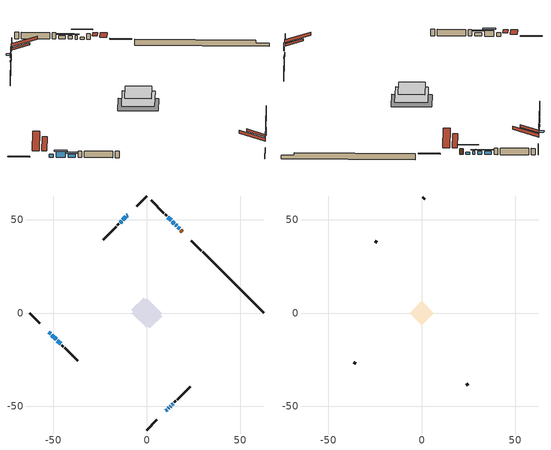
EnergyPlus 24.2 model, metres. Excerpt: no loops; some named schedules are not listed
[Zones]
conditioned space
 floor outside (Floor1 construction): -0.49,0 0,0.49 0.49,0 0,-0.49 z0.54
 floor adiabatic (AdiabaticFloorConstruction): -8.03,0 0,8.03 8.03,0 0,-8.03 z0.54
 floor foundation (Slab1 construction): -8.19,1.7 -1.7,8.19 8.19,-1.7 1.7,-8.19 z-1.76
 wall outside (RimJoist1 construction): 0,-62.69 5.41,-57.29 / -62.69,0 -57.29,-5.41 / 0,62.69 -5.41,57.29 / 29.27,33.42 23.87,38.82 z0.54:0.84
 wall outside (AdiabaticWallConstruction 1): 19.05,43.64 18.31,44.38 z0.54:2.57
 wall outside (AdiabaticWallConstruction): -10.23,52.47 -10.59,52.1 / -47.94,-14.75 -46.15,-16.54 z0.54:1.71; 17.66,45.03 16.61,46.08 z0.54:1.28; -52.46,-10.23 -51.52,-11.17 / 11.64,-51.05 11.8,-50.89 / 12.46,-50.23 12.81,-49.89 z0.54:1.76; 10.23,-52.47 10.98,-51.71 / -11.24,51.45 -12.75,49.94 z0.54:1.05; 15.96,46.73 15.43,47.26 z0.54:1.74; 14.78,47.91 13.72,48.97 / 13.06,49.63 11.37,51.32 z0.54:1.81; -13.41,49.28 -14.27,48.42 z0.54:1.61; 13.46,-49.23 14.15,-48.55 z0.54:1.46; -50.86,-11.83 -48.6,-14.09 z0.54:2.62
 wall outside (Wall1 construction): 14.8,-47.89 15.67,-47.02 / -45.49,-17.2 -44.62,-18.07 / -14.93,47.76 -15.8,46.89 / 10.72,51.97 9.85,52.85 z0.54:2.98
 wall outside (Wall2 construction): 16.33,-46.36 23.21,-39.48 / -43.96,-18.73 -37.09,-25.61 / -16.45,46.24 -23.33,39.36 / 9.19,53.5 2.31,60.38 z0.54:2.98
 wall foundation (FoundationWall1 construction): 29.93,32.76,-1.76 29.93,32.76,0.54 59.41,3.28,0.54 59.41,3.28,-0.46 62.69,0,-0.46 62.69,0,-1.76
 window (WindowConstruction 7): -10.23,52.46 -10.59,52.1 z0.54:1.71
 window (WindowConstruction 9): 17.66,45.03 16.61,46.08 z0.54:1.28
 window (WindowConstruction 10): -52.46,-10.23 -51.52,-11.17 z0.54:1.76
 window (WindowConstruction 11): 10.23,-52.46 10.98,-51.71 z0.54:1.05
 window (WindowConstruction 12): 11.64,-51.05 11.8,-50.89 z0.54:1.76
 window (WindowConstruction 13): -11.24,51.45 -12.75,49.94 z0.54:1.05
 window (WindowConstruction 8): 12.46,-50.23 12.8,-49.89 z0.54:1.76
 window (WindowConstruction): 15.96,46.73 15.44,47.26 z0.54:1.73
 window (WindowConstruction 1): 14.78,47.91 13.72,48.97 z0.54:1.81
 window (WindowConstruction 2): 13.06,49.63 11.37,51.32 z0.54:1.81
 window (WindowConstruction 3): -13.41,49.28 -14.27,48.42 z0.54:1.61
 window (WindowConstruction 4): 13.46,-49.23 14.14,-48.55 z0.54:1.45
 window (WindowConstruction 5): -50.86,-11.83 -48.6,-14.09 z0.54:2.62
 window (WindowConstruction 6): -47.94,-14.75 -46.15,-16.54 z0.54:1.71
 door (Door): 19.05,43.64 18.31,44.38 z0.54:2.57
 ceiling adiabatic (AdiabaticFloorConstruction): 0,-8.03 8.03,0 0,8.03 -8.03,0 z0.54
 roof outside (Roof2 construction): 9.57,-53.12,2.98 5.03,-48.58,5.12 3.83,-49.78,5.12 8.37,-54.32,2.98; -53.12,-9.57,2.98 -48.58,-5.03,5.12 -49.78,-3.83,5.12 -54.32,-8.37,2.98; -9.57,53.12,2.98 -5.03,48.58,5.12 -3.83,49.78,5.12 -8.37,54.32,2.98; 19.7,42.99,2.98 15.16,38.45,5.12 16.36,37.25,5.12 20.9,41.79,2.98
attic - vented
 floor to conditioned space (Floor2 construction Reversed): -6.45,0 0,6.45 6.45,0 0,-6.45 z2.98
 wall outside (Wall3 construction): 23.86,-38.83 24.86,-37.83 / -36.43,-26.26 -35.43,-27.26 / -23.99,38.7 -24.99,37.7 / 1.65,61.04 0.66,62.03 z0.54:2.98
 roof outside (Roof1 construction): 7.72,-54.97,2.98 1.44,-48.7,5.94 -0.22,-50.35,5.94 6.06,-56.63,2.98; -54.97,-7.72,2.98 -48.7,-1.44,5.94 -50.35,0.22,5.94 -56.63,-6.06,2.98; -7.72,54.97,2.98 -1.44,48.7,5.94 0.22,50.35,5.94 -6.06,56.63,2.98; 21.56,41.13,2.98 15.28,34.86,5.94 16.93,33.2,5.94 23.21,39.48,2.98
shading: -10.8,51.89 -10.02,52.68 -11.27,53.93 -12.05,53.14 z2.01; 14.5,48.19 19.77,42.92 19.9,43.05 14.63,48.32 z4.27; 12.71,-49.98 8.5,-54.19 8.69,-54.38 12.9,-50.18 z3.49; -14.87,47.83 -9.13,53.56 -9.26,53.69 -14.99,47.95 z4.04; 15,47.69 16.39,46.3 16.52,46.43 15.13,47.81 z2.34; 13.29,49.4 15.21,47.48 15.34,47.61 13.41,49.53 z2.42; 10.94,51.75 13.49,49.2 13.62,49.33 11.07,51.88 z2.42; -14.4,48.29 -13.28,49.41 -13.47,49.6 -14.59,48.49 z1.79; 14.27,-48.42 13.33,-49.36 13.53,-49.55 14.46,-48.61 z1.63; -48.17,-14.52 -51.29,-11.4 -51.75,-11.85 -48.62,-14.97 z3.23; -45.61,-17.08 -48.48,-14.21 -48.93,-14.66 -46.06,-17.53 z2.47
[Building]
Building 1: Terrain=Suburbs
[Site:Location]
Montreal Intl AP_QC: Latitude {deg}=45.47; Longitude {deg}=-73.74; Time Zone {hr}=-5; Elevation {m}=36; Keep Site Location Information=Yes
[Site:GroundTemperature:Shallow]
2.07863, -0.316383, -0.508184, 0.628371, 5.19101, 9.73239, 13.6695, 16.1636, 16.3755, 14.347, 10.5102, 6.10817
[Site:WaterMainsTemperature]
Calculation Method=Schedule; Temperature Schedule=mains temperature schedule
[Material] Roughness=Rough; Thermal Absorptance=0.9
Name | Thickness {m} | Conductivity {W/m-K} | Density {kg/m3} | Specific Heat {J/kg-K} | Solar Absorptance | Visible Absorptance
asphalt or fiberglass shingles | 0.00635 | 0.162714 | 1121.4 | 1465.45 | 0.4 | 0.4
ceiling loosefill ins | 0.169333 | 0.0480833 | 16.02 | 1046.75 | 0.7 | 0.7
ceiling stud and cavity | 0.1397 | 0.547142 | 65.682 | 1177.47 | 0.7 | 0.7
concrete 4.0 in. | 0.1016 | 1.803125 | 2242.8 | 837.4 | 0.7 | 0.7
concrete 8.0 in. | 0.2032 | 1.803125 | 2242.8 | 837.4 | 0.7 | 0.7
door material | 0.04445 | 0.053851 | 512.64 | 1214.23 | 0.7 | 0.7
exterior vertical ins | 0.0371966 | 0.029427 | 32.04 | 1214.23 | 0.7 | 0.7
floor covering | 0.0127 | 0.0433444 | 54.468 | 1339.84 | 0.6 | 0.6
floor rigid ins; roof rigid ins | 0.051816 | 0.029427 | 32.04 | 1214.23 | 0.7 | 0.7
floor rigid ins 1; wall rigid ins | 0.512978 | 0.029427 | 32.04 | 1214.23 | 0.7 | 0.7
floor stud and cavity | 0.1397 | 0.600147 | 92.3553 | 1139.71 | 0.7 | 0.7
floor stud and cavity 1 | 0.1397 | 1.75129 | 37.0049 | 1207.88 | 0.7 | 0.7
furniture material conditioned space 1 | 0.1524 | 0.115458 | 640.8 | 1214.23 | 0.6 | 0.6
gypsum board | 0.0127 | 0.160291 | 801 | 837.4 | 0.6 | 0.6
gypsum board 1 | 0.0127 | 0.160291 | 801 | 837.4 | 0.7 | 0.7
osb sheathing 0.5 in. | 0.0127 | 0.115458 | 512.64 | 1214.23 | 0.7 | 0.7
osb sheathing 0.75 in. | 0.01905 | 0.115458 | 512.64 | 1214.23 | 0.7 | 0.7
osb sheathing 2.0 in. | 0.0508 | 0.115458 | 512.64 | 1214.23 | 0.7 | 0.7
rim joist stud and cavity | 0.0508 | 0.0381321 | 125.044 | 1163.47 | 0.6 | 0.6
roof stud and cavity | 0.2032 | 0.124115 | 78.34581 | 1123.46 | 0.7 | 0.7
wall stud and cavity | 0.1397 | 0.125536 | 139.0536 | 1170.24 | 0.7 | 0.7
wall stud and cavity 1 | 0.1397 | 0.0814562 | 139.0536 | 1170.24 | 0.7 | 0.7
wall stud and cavity 2 | 0.0889 | 6.1454 | 50.32683 | 1063.81 | 0.6 | 0.6
wall stud and cavity 3 | 0.0889 | 0.380278 | 52.3479 | 1209.89 | 0.7 | 0.7
wall stud and cavity 4 | 0.0889 | 0.391764 | 83.0341 | 1211.67 | 0.7 | 0.7
wood siding | 0.0254 | 0.102417 | 544.68 | 1172.36 | 0.4 | 0.4
wood siding 1 | 0.00254 | 0.102417 | 544.68 | 1172.36 | 0.4 | 0.4
wood siding 2; wood siding 3; wood siding 4 | 0.0254 | 0.102417 | 544.68 | 1172.36 | 0.7 | 0.7
[WindowMaterial:SimpleGlazingSystem]
Name | U-Factor {W/m2-K} | Solar Heat Gain Coefficient
WindowMaterial | 2.969594 | 0.55
WindowMaterial 1 | 2.96448 | 0.59
WindowMaterial 10 | 5.39353 | 0.61
WindowMaterial 11 | 3.01842 | 0.55
WindowMaterial 2 | 2.9077 | 0.64
WindowMaterial 3 | 2.94291 | 0.59
WindowMaterial 4 | 2.963916 | 0.56
WindowMaterial 5 | 2.86682 | 0.71
WindowMaterial 6 | 2.91111 | 0.64
WindowMaterial 7 | 2.98833 | 0.6
WindowMaterial 8 | 5.4259 | 0.61
WindowMaterial 9 | 2.3064 | 0.33
[Construction]
AdiabaticFloorConstruction: floor stud and cavity 1, floor rigid ins 1, osb sheathing 0.75 in., floor covering
AdiabaticWallConstruction: wood siding 3, wall rigid ins, wall stud and cavity 3, gypsum board
AdiabaticWallConstruction 1: wood siding 4, wall rigid ins, wall stud and cavity 3, gypsum board
Door: door material
Floor1 construction: floor stud and cavity, floor rigid ins, osb sheathing 0.75 in., floor covering
Floor2 construction Reversed: gypsum board, ceiling stud and cavity, ceiling loosefill ins
FoundationWall1 construction: concrete 8.0 in., gypsum board 1
furniture construction conditioned space 1: furniture material conditioned space 1
PartitionWallConstruction: gypsum board, wall stud and cavity 4, gypsum board
RimJoist1 construction: wood siding 2, osb sheathing 2.0 in., rim joist stud and cavity
Roof1 construction: asphalt or fiberglass shingles
Roof2 construction: asphalt or fiberglass shingles, roof rigid ins, osb sheathing 0.75 in., roof stud and cavity, gypsum board
Slab1 construction: concrete 4.0 in.
Wall1 construction: wood siding, osb sheathing 0.5 in., wall stud and cavity, gypsum board
Wall2 construction: wood siding, osb sheathing 0.5 in., wall stud and cavity 1, gypsum board
Wall3 construction: wood siding 1, wall stud and cavity 2
WindowConstruction: WindowMaterial
WindowConstruction 1: WindowMaterial 1
WindowConstruction 10: WindowMaterial 9
WindowConstruction 11; WindowConstruction 13: WindowMaterial 10
WindowConstruction 12: WindowMaterial 11
WindowConstruction 2: WindowMaterial 2
WindowConstruction 3: WindowMaterial 3
WindowConstruction 4: WindowMaterial 4
WindowConstruction 5: WindowMaterial 5
WindowConstruction 6: WindowMaterial 6
WindowConstruction 7; WindowConstruction 8: WindowMaterial 7
WindowConstruction 9: WindowMaterial 8
[Zone] Multiplier=1; Part of Total Floor Area=Yes
Name | Volume {m3}
attic - vented | 39.9111
conditioned space | 624.4
[Space]
Name | Zone | Volume {m3}
attic - vented 1 | attic - vented | 39.9111
conditioned space 1 | conditioned space | 624.4
[ZoneInfiltration:EffectiveLeakageArea]
infil attic - vented 1: Zone or Space=attic - vented 1; Schedule=Always On Discrete; Effective Air Leakage Area {cm2}=3323.2; Stack Coefficient=0.000375346; Wind Coefficient=1.30899e-05
[ZoneMixing]
whole house fan mix: Zone or Space=attic - vented; Schedule=Always On Continuous; Design Flow Rate Calculation Method=Flow/Zone; Design Flow Rate {m3/s}=0; Source Zone or Space=conditioned space
[SurfaceProperty:ExposedFoundationPerimeter]
Slab1: Exposed Perimeter Calculation Method=TotalExposedPerimeter; Total Exposed Perimeter {m}=46.331
[InternalMass] Zone or ZoneList=conditioned space; Space or SpaceList=conditioned space 1
Name | Construction | Surface Area {m2}
furniture mass conditioned space 1 | furniture construction conditioned space 1 | 103.112
partition wall mass | PartitionWallConstruction | 257.78
[Lights]
interior lighting: Zone or ZoneList or Space or SpaceList=conditioned space 1; Schedule=interior lighting schedule; Design Level Calculation Method=LightingLevel; Lighting Level {W}=343.2; Return Air Fraction=0; Fraction Radiant=0.6; Fraction Visible=0.2; Fraction Replaceable=1
[People]
occupants: Zone or ZoneList or Space or SpaceList=conditioned space 1; Number of People Schedule=occupants schedule; Number of People Calculation Method=People; Number of People=3; Fraction Radiant=0.314171; Sensible Heat Fraction=0.56303; Activity Level Schedule=occupants activity schedule; Carbon Dioxide Generation Rate {m3/s-W}=0; Enable ASHRAE 55 Comfort Warnings=No; Mean Radiant Temperature Calculation Type=EnclosureAveraged
[ElectricEquipment] Zone or ZoneList or Space or SpaceList=conditioned space 1; Design Level Calculation Method=EquipmentLevel
Name | Schedule | Design Level {W} | Fraction Latent | Fraction Radiant | Fraction Lost
clothes dryer | clothes dryer schedule | 140.772 | 0.015 | 0.081 | 0.85
clothes washer | clothes washer schedule | 32.1985 | 0.03 | 0.162 | 0.7
cooking range | cooking range schedule | 215.147 | 0.08 | 0.432 | 0.2
dishwasher | dishwasher schedule | 66.8632 | 0.3 | 0.18 | 0.4
fridge | fridge schedule | 72.9452 | 0 | 0.6 | 0
mech vent house fan | mech vent house fan schedule | 0 | 0 | 0 | 1
mech vent house fan cfis | mech vent house fan cfis schedule | 0 | 0 | 0 | 0
mech vent range fan 0 | mech vent range fan 0 schedule | 57 | 0 | 0 | 1
misc plug loads | misc plug loads schedule | 494.7 | 0.045 | 0.513 | 0.1
whole house fan | Always On Discrete | 0 | 0 | 0 | 1
[OtherEquipment] Zone or ZoneList or Space or SpaceList=conditioned space 1; Design Level Calculation Method=EquipmentLevel
Name | Fuel Type | Schedule | Design Level {W} | Fraction Latent | Fraction Radiant | Fraction Lost
clothes dryer 1 | Electricity | clothes dryer schedule | 0 | 0.015 | 0.081 | 0.85
cooking range 1 | Electricity | cooking range schedule | 0 | 0.08 | 0.432 | 0.2
general water use latent | None | general water use schedule | 62.594 | 1 | 0 | 0
general water use sensible | None | general water use schedule | -61.6891 | 0 | 0.6 | 0
mech vent house fan latent load | None | Always On Discrete | 0 | 1 | 0 | 0
mech vent house fan sensible load | None | Always On Discrete | 0 | 0 | 0 | 0
water heater energy adjustment1 | Electricity | Always On Discrete | 0.01 | 0 | 0 | 1
[ZoneInfiltration:DesignFlowRate] Zone or ZoneList or Space or SpaceList=conditioned space 1; Schedule=Always On Discrete; Design Flow Rate Calculation Method=Flow/Zone; Design Flow Rate {m3/s}=0
infil flow; natural vent flow; whole house fan flow
[Foundation:Kiva]
Foundation Kiva 1: Initial Indoor Air Temperature {C}=18; Wall Height Above Grade {m}=0.539984; Wall Depth Below Slab {m}=0.2032; Custom Block Material Name 1=exterior vertical ins; Custom Block Depth 1 {m}=2.29999; Custom Block X Position 1 {m}=0.2159; Custom Block Z Position 1 {m}=0
[Foundation:Kiva:Settings]
Soil Conductivity {W/m-K}=0.849921; Soil Density {kg/m3}=1842.3; Soil Specific Heat {J/kg-K}=418.7; Ground Solar Absorptivity=0.9; Ground Thermal Absorptivity=0.9; Ground Surface Roughness {m}=0.03; Far-Field Width {m}=40; Deep-Ground Boundary Condition=ZeroFlux; Deep-Ground Depth {m}=40; Minimum Cell Dimension {m}=0.2; Maximum Cell Growth Coefficient=3; Simulation Timestep=Timestep
[Exterior:Lights]
exterior lighting: Schedule=exterior lighting schedule; Design Level {W}=75.6
[Schedule:Constant]
Name | Hourly Value
Always On Continuous; mech vent house fan schedule; mech vent house fan cfis schedule; Always On Discrete | 1
occupants activity schedule | 117.228
fridge schedule | 0
[Schedule:Week:Daily]
interior lighting schedule Week Rule - Jan1-Jan27: interior lighting schedule day, interior lighting schedule day, interior lighting schedule day, interior lighting schedule day, interior lighting schedule day, interior lighting schedule day, interior lighting schedule day, interior lighting schedule default day, interior lighting schedule default day, interior lighting schedule default day, interior lighting schedule default day, interior lighting schedule default day
interior lighting schedule Week Rule - Jan28-Feb3: interior lighting schedule day, interior lighting schedule day, interior lighting schedule day, interior lighting schedule day, interior lighting schedule day 1, interior lighting schedule day 1, interior lighting schedule day 1, interior lighting schedule default day, interior lighting schedule default day, interior lighting schedule default day, interior lighting schedule default day, interior lighting schedule default day
interior lighting schedule Week Rule - Feb4-Feb24: interior lighting schedule day 1, interior lighting schedule day 1, interior lighting schedule day 1, interior lighting schedule day 1, interior lighting schedule day 1, interior lighting schedule day 1, interior lighting schedule day 1, interior lighting schedule default day, interior lighting schedule default day, interior lighting schedule default day, interior lighting schedule default day, interior lighting schedule default day
interior lighting schedule Week Rule - Feb25-Mar3: interior lighting schedule day 1, interior lighting schedule day 1, interior lighting schedule day 1, interior lighting schedule day 1, interior lighting schedule day 2, interior lighting schedule day 2, interior lighting schedule day 2, interior lighting schedule default day, interior lighting schedule default day, interior lighting schedule default day, interior lighting schedule default day, interior lighting schedule default day
interior lighting schedule Week Rule - Mar4-Mar31: interior lighting schedule day 2, interior lighting schedule day 2, interior lighting schedule day 2, interior lighting schedule day 2, interior lighting schedule day 2, interior lighting schedule day 2, interior lighting schedule day 2, interior lighting schedule default day, interior lighting schedule default day, interior lighting schedule default day, interior lighting schedule default day, interior lighting schedule default day
interior lighting schedule Week Rule - Apr1-Apr28: interior lighting schedule day 3, interior lighting schedule day 3, interior lighting schedule day 3, interior lighting schedule day 3, interior lighting schedule day 3, interior lighting schedule day 3, interior lighting schedule day 3, interior lighting schedule default day, interior lighting schedule default day, interior lighting schedule default day, interior lighting schedule default day, interior lighting schedule default day
interior lighting schedule Week Rule - Apr29-May5: interior lighting schedule day 3, interior lighting schedule day 3, interior lighting schedule day 4, interior lighting schedule day 4, interior lighting schedule day 4, interior lighting schedule day 4, interior lighting schedule day 4, interior lighting schedule default day, interior lighting schedule default day, interior lighting schedule default day, interior lighting schedule default day, interior lighting schedule default day
interior lighting schedule Week Rule - May6-May26: interior lighting schedule day 4, interior lighting schedule day 4, interior lighting schedule day 4, interior lighting schedule day 4, interior lighting schedule day 4, interior lighting schedule day 4, interior lighting schedule day 4, interior lighting schedule default day, interior lighting schedule default day, interior lighting schedule default day, interior lighting schedule default day, interior lighting schedule default day
interior lighting schedule Week Rule - May27-Jun2: interior lighting schedule day 4, interior lighting schedule day 4, interior lighting schedule day 4, interior lighting schedule day 4, interior lighting schedule day 4, interior lighting schedule day 5, interior lighting schedule day 5, interior lighting schedule default day, interior lighting schedule default day, interior lighting schedule default day, interior lighting schedule default day, interior lighting schedule default day
interior lighting schedule Week Rule - Jun3-Jun30: interior lighting schedule day 5, interior lighting schedule day 5, interior lighting schedule day 5, interior lighting schedule day 5, interior lighting schedule day 5, interior lighting schedule day 5, interior lighting schedule day 5, interior lighting schedule default day, interior lighting schedule default day, interior lighting schedule default day, interior lighting schedule default day, interior lighting schedule default day
interior lighting schedule Week Rule - Jul1-Jul28: interior lighting schedule day 6, interior lighting schedule day 6, interior lighting schedule day 6, interior lighting schedule day 6, interior lighting schedule day 6, interior lighting schedule day 6, interior lighting schedule day 6, interior lighting schedule default day, interior lighting schedule default day, interior lighting schedule default day, interior lighting schedule default day, interior lighting schedule default day
interior lighting schedule Week Rule - Jul29-Aug4: interior lighting schedule day 6, interior lighting schedule day 6, interior lighting schedule day 6, interior lighting schedule day 7, interior lighting schedule day 7, interior lighting schedule day 7, interior lighting schedule day 7, interior lighting schedule default day, interior lighting schedule default day, interior lighting schedule default day, interior lighting schedule default day, interior lighting schedule default day
interior lighting schedule Week Rule - Aug5-Aug25: interior lighting schedule day 7, interior lighting schedule day 7, interior lighting schedule day 7, interior lighting schedule day 7, interior lighting schedule day 7, interior lighting schedule day 7, interior lighting schedule day 7, interior lighting schedule default day, interior lighting schedule default day, interior lighting schedule default day, interior lighting schedule default day, interior lighting schedule default day
interior lighting schedule Week Rule - Aug26-Sep1: interior lighting schedule day 7, interior lighting schedule day 7, interior lighting schedule day 7, interior lighting schedule day 7, interior lighting schedule day 7, interior lighting schedule day 7, interior lighting schedule day 8, interior lighting schedule default day, interior lighting schedule default day, interior lighting schedule default day, interior lighting schedule default day, interior lighting schedule default day
interior lighting schedule Week Rule - Sep2-Sep29: interior lighting schedule day 8, interior lighting schedule day 8, interior lighting schedule day 8, interior lighting schedule day 8, interior lighting schedule day 8, interior lighting schedule day 8, interior lighting schedule day 8, interior lighting schedule default day, interior lighting schedule default day, interior lighting schedule default day, interior lighting schedule default day, interior lighting schedule default day
interior lighting schedule Week Rule - Sep30-Oct6: interior lighting schedule day 8, interior lighting schedule day 9, interior lighting schedule day 9, interior lighting schedule day 9, interior lighting schedule day 9, interior lighting schedule day 9, interior lighting schedule day 9, interior lighting schedule default day, interior lighting schedule default day, interior lighting schedule default day, interior lighting schedule default day, interior lighting schedule default day
interior lighting schedule Week Rule - Oct7-Oct27: interior lighting schedule day 9, interior lighting schedule day 9, interior lighting schedule day 9, interior lighting schedule day 9, interior lighting schedule day 9, interior lighting schedule day 9, interior lighting schedule day 9, interior lighting schedule default day, interior lighting schedule default day, interior lighting schedule default day, interior lighting schedule default day, interior lighting schedule default day
interior lighting schedule Week Rule - Oct28-Nov3: interior lighting schedule day 9, interior lighting schedule day 9, interior lighting schedule day 9, interior lighting schedule day 9, interior lighting schedule day 10, interior lighting schedule day 10, interior lighting schedule day 10, interior lighting schedule default day, interior lighting schedule default day, interior lighting schedule default day, interior lighting schedule default day, interior lighting schedule default day
interior lighting schedule Week Rule - Nov4-Nov24: interior lighting schedule day 10, interior lighting schedule day 10, interior lighting schedule day 10, interior lighting schedule day 10, interior lighting schedule day 10, interior lighting schedule day 10, interior lighting schedule day 10, interior lighting schedule default day, interior lighting schedule default day, interior lighting schedule default day, interior lighting schedule default day, interior lighting schedule default day
interior lighting schedule Week Rule - Nov25-Dec1: interior lighting schedule day 10, interior lighting schedule day 10, interior lighting schedule day 10, interior lighting schedule day 10, interior lighting schedule day 10, interior lighting schedule day 10, interior lighting schedule day 11, interior lighting schedule default day, interior lighting schedule default day, interior lighting schedule default day, interior lighting schedule default day, interior lighting schedule default day
interior lighting schedule Week Rule - Dec2-Dec31: interior lighting schedule day 11, interior lighting schedule day 11, interior lighting schedule day 11, interior lighting schedule day 11, interior lighting schedule day 11, interior lighting schedule day 11, interior lighting schedule day 11, interior lighting schedule default day, interior lighting schedule default day, interior lighting schedule default day, interior lighting schedule default day, interior lighting schedule default day
occupants schedule Week Rule - Jan1-Dec31: occupants schedule day, occupants schedule day, occupants schedule day, occupants schedule day, occupants schedule day, occupants schedule day, occupants schedule day, occupants schedule default day, occupants schedule default day, occupants schedule default day, occupants schedule default day, occupants schedule default day
clothes dryer schedule Week Rule - Jan1-Dec31: clothes dryer schedule day, clothes dryer schedule day, clothes dryer schedule day, clothes dryer schedule day, clothes dryer schedule day, clothes dryer schedule day, clothes dryer schedule day, clothes dryer schedule default day, clothes dryer schedule default day, clothes dryer schedule default day, clothes dryer schedule default day, clothes dryer schedule default day
clothes washer schedule Week Rule - Jan1-Dec31: clothes washer schedule day, clothes washer schedule day, clothes washer schedule day, clothes washer schedule day, clothes washer schedule day, clothes washer schedule day, clothes washer schedule day, clothes washer schedule default day, clothes washer schedule default day, clothes washer schedule default day, clothes washer schedule default day, clothes washer schedule default day
cooking range schedule Week Rule - Jan1-Dec31: cooking range schedule day, cooking range schedule day, cooking range schedule day, cooking range schedule day, cooking range schedule day, cooking range schedule day, cooking range schedule day, cooking range schedule default day, cooking range schedule default day, cooking range schedule default day, cooking range schedule default day, cooking range schedule default day
dishwasher schedule Week Rule - Jan1-Dec31: dishwasher schedule day, dishwasher schedule day, dishwasher schedule day, dishwasher schedule day, dishwasher schedule day, dishwasher schedule day, dishwasher schedule day, dishwasher schedule default day, dishwasher schedule default day, dishwasher schedule default day, dishwasher schedule default day, dishwasher schedule default day
mech vent range fan 0 schedule Week Rule - Jan1-Dec31: mech vent range fan 0 schedule day, mech vent range fan 0 schedule day, mech vent range fan 0 schedule day, mech vent range fan 0 schedule day, mech vent range fan 0 schedule day, mech vent range fan 0 schedule day, mech vent range fan 0 schedule day, mech vent range fan 0 schedule default day, mech vent range fan 0 schedule default day, mech vent range fan 0 schedule default day, mech vent range fan 0 schedule default day, mech vent range fan 0 schedule default day
misc plug loads schedule Week Rule - Jan1-Dec31: misc plug loads schedule day, misc plug loads schedule day, misc plug loads schedule day, misc plug loads schedule day, misc plug loads schedule day, misc plug loads schedule day, misc plug loads schedule day, misc plug loads schedule default day, misc plug loads schedule default day, misc plug loads schedule default day, misc plug loads schedule default day, misc plug loads schedule default day
general water use schedule Week Rule - Jan1-Dec31: general water use schedule day, general water use schedule day, general water use schedule day, general water use schedule day, general water use schedule day, general water use schedule day, general water use schedule day, general water use schedule default day, general water use schedule default day, general water use schedule default day, general water use schedule default day, general water use schedule default day
exterior lighting schedule Week Rule - Jan1-Jan27: exterior lighting schedule day, exterior lighting schedule day, exterior lighting schedule day, exterior lighting schedule day, exterior lighting schedule day, exterior lighting schedule day, exterior lighting schedule day, exterior lighting schedule default day, exterior lighting schedule default day, exterior lighting schedule default day, exterior lighting schedule default day, exterior lighting schedule default day
exterior lighting schedule Week Rule - Jan28-Feb3: exterior lighting schedule day, exterior lighting schedule day, exterior lighting schedule day, exterior lighting schedule day, exterior lighting schedule day 1, exterior lighting schedule day 1, exterior lighting schedule day 1, exterior lighting schedule default day, exterior lighting schedule default day, exterior lighting schedule default day, exterior lighting schedule default day, exterior lighting schedule default day
exterior lighting schedule Week Rule - Feb4-Feb24: exterior lighting schedule day 1, exterior lighting schedule day 1, exterior lighting schedule day 1, exterior lighting schedule day 1, exterior lighting schedule day 1, exterior lighting schedule day 1, exterior lighting schedule day 1, exterior lighting schedule default day, exterior lighting schedule default day, exterior lighting schedule default day, exterior lighting schedule default day, exterior lighting schedule default day
exterior lighting schedule Week Rule - Feb25-Mar3: exterior lighting schedule day 1, exterior lighting schedule day 1, exterior lighting schedule day 1, exterior lighting schedule day 1, exterior lighting schedule day 2, exterior lighting schedule day 2, exterior lighting schedule day 2, exterior lighting schedule default day, exterior lighting schedule default day, exterior lighting schedule default day, exterior lighting schedule default day, exterior lighting schedule default day
exterior lighting schedule Week Rule - Mar4-Mar31: exterior lighting schedule day 2, exterior lighting schedule day 2, exterior lighting schedule day 2, exterior lighting schedule day 2, exterior lighting schedule day 2, exterior lighting schedule day 2, exterior lighting schedule day 2, exterior lighting schedule default day, exterior lighting schedule default day, exterior lighting schedule default day, exterior lighting schedule default day, exterior lighting schedule default day
exterior lighting schedule Week Rule - Apr1-Apr28: exterior lighting schedule day 3, exterior lighting schedule day 3, exterior lighting schedule day 3, exterior lighting schedule day 3, exterior lighting schedule day 3, exterior lighting schedule day 3, exterior lighting schedule day 3, exterior lighting schedule default day, exterior lighting schedule default day, exterior lighting schedule default day, exterior lighting schedule default day, exterior lighting schedule default day
exterior lighting schedule Week Rule - Apr29-May5: exterior lighting schedule day 3, exterior lighting schedule day 3, exterior lighting schedule day 4, exterior lighting schedule day 4, exterior lighting schedule day 4, exterior lighting schedule day 4, exterior lighting schedule day 4, exterior lighting schedule default day, exterior lighting schedule default day, exterior lighting schedule default day, exterior lighting schedule default day, exterior lighting schedule default day
exterior lighting schedule Week Rule - May6-May26: exterior lighting schedule day 4, exterior lighting schedule day 4, exterior lighting schedule day 4, exterior lighting schedule day 4, exterior lighting schedule day 4, exterior lighting schedule day 4, exterior lighting schedule day 4, exterior lighting schedule default day, exterior lighting schedule default day, exterior lighting schedule default day, exterior lighting schedule default day, exterior lighting schedule default day
exterior lighting schedule Week Rule - May27-Jun2: exterior lighting schedule day 4, exterior lighting schedule day 4, exterior lighting schedule day 4, exterior lighting schedule day 4, exterior lighting schedule day 4, exterior lighting schedule day 5, exterior lighting schedule day 5, exterior lighting schedule default day, exterior lighting schedule default day, exterior lighting schedule default day, exterior lighting schedule default day, exterior lighting schedule default day
exterior lighting schedule Week Rule - Jun3-Jun30: exterior lighting schedule day 5, exterior lighting schedule day 5, exterior lighting schedule day 5, exterior lighting schedule day 5, exterior lighting schedule day 5, exterior lighting schedule day 5, exterior lighting schedule day 5, exterior lighting schedule default day, exterior lighting schedule default day, exterior lighting schedule default day, exterior lighting schedule default day, exterior lighting schedule default day
exterior lighting schedule Week Rule - Jul1-Jul28: exterior lighting schedule day 6, exterior lighting schedule day 6, exterior lighting schedule day 6, exterior lighting schedule day 6, exterior lighting schedule day 6, exterior lighting schedule day 6, exterior lighting schedule day 6, exterior lighting schedule default day, exterior lighting schedule default day, exterior lighting schedule default day, exterior lighting schedule default day, exterior lighting schedule default day
exterior lighting schedule Week Rule - Jul29-Aug4: exterior lighting schedule day 6, exterior lighting schedule day 6, exterior lighting schedule day 6, exterior lighting schedule day 7, exterior lighting schedule day 7, exterior lighting schedule day 7, exterior lighting schedule day 7, exterior lighting schedule default day, exterior lighting schedule default day, exterior lighting schedule default day, exterior lighting schedule default day, exterior lighting schedule default day
exterior lighting schedule Week Rule - Aug5-Aug25: exterior lighting schedule day 7, exterior lighting schedule day 7, exterior lighting schedule day 7, exterior lighting schedule day 7, exterior lighting schedule day 7, exterior lighting schedule day 7, exterior lighting schedule day 7, exterior lighting schedule default day, exterior lighting schedule default day, exterior lighting schedule default day, exterior lighting schedule default day, exterior lighting schedule default day
exterior lighting schedule Week Rule - Aug26-Sep1: exterior lighting schedule day 7, exterior lighting schedule day 7, exterior lighting schedule day 7, exterior lighting schedule day 7, exterior lighting schedule day 7, exterior lighting schedule day 7, exterior lighting schedule day 8, exterior lighting schedule default day, exterior lighting schedule default day, exterior lighting schedule default day, exterior lighting schedule default day, exterior lighting schedule default day
exterior lighting schedule Week Rule - Sep2-Sep29: exterior lighting schedule day 8, exterior lighting schedule day 8, exterior lighting schedule day 8, exterior lighting schedule day 8, exterior lighting schedule day 8, exterior lighting schedule day 8, exterior lighting schedule day 8, exterior lighting schedule default day, exterior lighting schedule default day, exterior lighting schedule default day, exterior lighting schedule default day, exterior lighting schedule default day
exterior lighting schedule Week Rule - Sep30-Oct6: exterior lighting schedule day 8, exterior lighting schedule day 9, exterior lighting schedule day 9, exterior lighting schedule day 9, exterior lighting schedule day 9, exterior lighting schedule day 9, exterior lighting schedule day 9, exterior lighting schedule default day, exterior lighting schedule default day, exterior lighting schedule default day, exterior lighting schedule default day, exterior lighting schedule default day
exterior lighting schedule Week Rule - Oct7-Oct27: exterior lighting schedule day 9, exterior lighting schedule day 9, exterior lighting schedule day 9, exterior lighting schedule day 9, exterior lighting schedule day 9, exterior lighting schedule day 9, exterior lighting schedule day 9, exterior lighting schedule default day, exterior lighting schedule default day, exterior lighting schedule default day, exterior lighting schedule default day, exterior lighting schedule default day
exterior lighting schedule Week Rule - Oct28-Nov3: exterior lighting schedule day 9, exterior lighting schedule day 9, exterior lighting schedule day 9, exterior lighting schedule day 9, exterior lighting schedule day 10, exterior lighting schedule day 10, exterior lighting schedule day 10, exterior lighting schedule default day, exterior lighting schedule default day, exterior lighting schedule default day, exterior lighting schedule default day, exterior lighting schedule default day
[Schedule:Year]
interior lighting schedule: interior lighting schedule Week Rule - Jan1-Jan27, 1, 1, 1, 27, interior lighting schedule Week Rule - Jan28-Feb3, 1, 28, 2, 3, interior lighting schedule Week Rule - Feb4-Feb24, 2, 4, 2, 24, interior lighting schedule Week Rule - Feb25-Mar3, 2, 25, 3, 3, interior lighting schedule Week Rule - Mar4-Mar31, 3, 4, 3, 31, interior lighting schedule Week Rule - Apr1-Apr28, 4, 1, 4, 28, interior lighting schedule Week Rule - Apr29-May5, 4, 29, 5, 5, interior lighting schedule Week Rule - May6-May26, 5, 6, 5, 26, interior lighting schedule Week Rule - May27-Jun2, 5, 27, 6, 2, interior lighting schedule Week Rule - Jun3-Jun30, 6, 3, 6, 30, interior lighting schedule Week Rule - Jul1-Jul28, 7, 1, 7, 28, interior lighting schedule Week Rule - Jul29-Aug4, 7, 29, 8, 4, interior lighting schedule Week Rule - Aug5-Aug25, 8, 5, 8, 25, interior lighting schedule Week Rule - Aug26-Sep1, 8, 26, 9, 1, interior lighting schedule Week Rule - Sep2-Sep29, 9, 2, 9, 29, interior lighting schedule Week Rule - Sep30-Oct6, 9, 30, 10, 6, interior lighting schedule Week Rule - Oct7-Oct27, 10, 7, 10, 27, interior lighting schedule Week Rule - Oct28-Nov3, 10, 28, 11, 3, interior lighting schedule Week Rule - Nov4-Nov24, 11, 4, 11, 24, interior lighting schedule Week Rule - Nov25-Dec1, 11, 25, 12, 1, interior lighting schedule Week Rule - Dec2-Dec31, 12, 2, 12, 31
occupants schedule: occupants schedule Week Rule - Jan1-Dec31, 1, 1, 12, 31
clothes dryer schedule: clothes dryer schedule Week Rule - Jan1-Dec31, 1, 1, 12, 31
clothes washer schedule: clothes washer schedule Week Rule - Jan1-Dec31, 1, 1, 12, 31
cooking range schedule: cooking range schedule Week Rule - Jan1-Dec31, 1, 1, 12, 31
dishwasher schedule: dishwasher schedule Week Rule - Jan1-Dec31, 1, 1, 12, 31
mech vent range fan 0 schedule: mech vent range fan 0 schedule Week Rule - Jan1-Dec31, 1, 1, 12, 31
misc plug loads schedule: misc plug loads schedule Week Rule - Jan1-Dec31, 1, 1, 12, 31
general water use schedule: general water use schedule Week Rule - Jan1-Dec31, 1, 1, 12, 31
exterior lighting schedule: exterior lighting schedule Week Rule - Jan1-Jan27, 1, 1, 1, 27, exterior lighting schedule Week Rule - Jan28-Feb3, 1, 28, 2, 3, exterior lighting schedule Week Rule - Feb4-Feb24, 2, 4, 2, 24, exterior lighting schedule Week Rule - Feb25-Mar3, 2, 25, 3, 3, exterior lighting schedule Week Rule - Mar4-Mar31, 3, 4, 3, 31, exterior lighting schedule Week Rule - Apr1-Apr28, 4, 1, 4, 28, exterior lighting schedule Week Rule - Apr29-May5, 4, 29, 5, 5, exterior lighting schedule Week Rule - May6-May26, 5, 6, 5, 26, exterior lighting schedule Week Rule - May27-Jun2, 5, 27, 6, 2, exterior lighting schedule Week Rule - Jun3-Jun30, 6, 3, 6, 30, exterior lighting schedule Week Rule - Jul1-Jul28, 7, 1, 7, 28, exterior lighting schedule Week Rule - Jul29-Aug4, 7, 29, 8, 4, exterior lighting schedule Week Rule - Aug5-Aug25, 8, 5, 8, 25, exterior lighting schedule Week Rule - Aug26-Sep1, 8, 26, 9, 1, exterior lighting schedule Week Rule - Sep2-Sep29, 9, 2, 9, 29, exterior lighting schedule Week Rule - Sep30-Oct6, 9, 30, 10, 6, exterior lighting schedule Week Rule - Oct7-Oct27, 10, 7, 10, 27, exterior lighting schedule Week Rule - Oct28-Nov3, 10, 28, 11, 3, exterior lighting schedule Week Rule - Nov4-Nov24, 11, 4, 11, 24, exterior lighting schedule Week Rule - Nov25-Dec1, 11, 25, 12, 1, exterior lighting schedule Week Rule - Dec2-Dec31, 12, 2, 12, 31
[Schedule:Compact]
mains temperature schedule: Through: 01/01, For: AllDays, Until: 24:00, 6.56833, Through: 01/02, For: AllDays, Until: 24:00, 6.48722, Through: 01/03, For: AllDays, Until: 24:00, 6.40722, Through: 01/04, For: AllDays, Until: 24:00, 6.32889, Through: 01/05, For: AllDays, Until: 24:00, 6.25167, Through: 01/06, For: AllDays, Until: 24:00, 6.17611, Through: 01/07, For: AllDays, Until: 24:00, 6.10222, Through: 01/08, For: AllDays, Until: 24:00, 6.02944, Through: 01/09, For: AllDays, Until: 24:00, 5.95833, Through: 01/10, For: AllDays, Until: 24:00, 5.88889, Through: 01/11, For: AllDays, Until: 24:00, 5.82056, Through: 01/12, For: AllDays, Until: 24:00, 5.75444, Through: 01/13, For: AllDays, Until: 24:00, 5.68944, Through: 01/14, For: AllDays, Until: 24:00, 5.62611, Through: 01/15, For: AllDays, Until: 24:00, 5.56444, Through: 01/16, For: AllDays, Until: 24:00, 5.50444, Through: 01/17, For: AllDays, Until: 24:00, 5.44611, Through: 01/18, For: AllDays, Until: 24:00, 5.38944, Through: 01/19, For: AllDays, Until: 24:00, 5.33389, Through: 01/20, For: AllDays, Until: 24:00, 5.28111, Through: 01/21, For: AllDays, Until: 24:00, 5.22944, Through: 01/22, For: AllDays, Until: 24:00, 5.17944, Through: 01/23, For: AllDays, Until: 24:00, 5.13111, Through: 01/24, For: AllDays, Until: 24:00, 5.085, Through: 01/25, For: AllDays, Until: 24:00, 5.04056, Through: 01/26, For: AllDays, Until: 24:00, 4.99778, Through: 01/27, For: AllDays, Until: 24:00, 4.95667, Through: 01/28, For: AllDays, Until: 24:00, 4.91778, Through: 01/29, For: AllDays, Until: 24:00, 4.88056, Through: 01/30, For: AllDays, Until: 24:00, 4.845, Through: 01/31, For: AllDays, Until: 24:00, 4.81167, Through: 02/01, For: AllDays, Until: 24:00, 4.77944, Through: 02/02, For: AllDays, Until: 24:00, 4.75, Through: 02/03, For: AllDays, Until: 24:00, 4.72167, Through: 02/04, For: AllDays, Until: 24:00, 4.69611, Through: 02/05, For: AllDays, Until: 24:00, 4.67167, Through: 02/06, For: AllDays, Until: 24:00, 4.64944, Through: 02/07, For: AllDays, Until: 24:00, 4.62889, Through: 02/08, For: AllDays, Until: 24:00, 4.61056, Through: 02/09, For: AllDays, Until: 24:00, 4.59389, Through: 02/10, For: AllDays, Until: 24:00, 4.57944, Through: 02/11, For: AllDays, Until: 24:00, 4.56667, Through: 02/12, For: AllDays, Until: 24:00, 4.55611, Through: 02/13, For: AllDays, Until: 24:00, 4.54722, Through: 02/14, For: AllDays, Until: 24:00, 4.54056, Through: 02/15, For: AllDays, Until: 24:00, 4.53556, Through: 02/16, For: AllDays, Until: 24:00, 4.53278, Through: 02/17, For: AllDays, Until: 24:00, 4.53167, Through: 02/18, For: AllDays, Until: 24:00, 4.53278, Through: 02/19, For: AllDays, Until: 24:00, 4.53556, Through: 02/20, For: AllDays, Until: 24:00, 4.54056, Through: 02/21, For: AllDays, Until: 24:00, 4.54722, Through: 02/22, For: AllDays, Until: 24:00, 4.55611, Through: 02/23, For: AllDays, Until: 24:00, 4.56667, Through: 02/24, For: AllDays, Until: 24:00, 4.57944, Through: 02/25, For: AllDays, Until: 24:00, 4.59389, Through: 02/26, For: AllDays, Until: 24:00, 4.61056, Through: 02/27, For: AllDays, Until: 24:00, 4.62889, Through: 02/28, For: AllDays, Until: 24:00, 4.64889, Through: 03/01, For: AllDays, Until: 24:00, 4.67111, Through: 03/02, For: AllDays, Until: 24:00, 4.69556, Through: 03/03, For: AllDays, Until: 24:00, 4.72167, Through: 03/04, For: AllDays, Until: 24:00, 4.74944, Through: 03/05, For: AllDays, Until: 24:00, 4.77944, Through: 03/06, For: AllDays, Until: 24:00, 4.81111, Through: 03/07, For: AllDays, Until: 24:00, 4.84444, Through: 03/08, For: AllDays, Until: 24:00, 4.88, Through: 03/09, For: AllDays, Until: 24:00, 4.91722, Through: 03/10, For: AllDays, Until: 24:00, 4.95611, Through: 03/11, For: AllDays, Until: 24:00, 4.99722, Through: 03/12, For: AllDays, Until: 24:00, 5.04, Through: 03/13, For: AllDays, Until: 24:00, 5.08444, Through: 03/14, For: AllDays, Until: 24:00, 5.13056, Through: 03/15, For: AllDays, Until: 24:00, 5.17889, Through: 03/16, For: AllDays, Until: 24:00, 5.22833, Through: 03/17, For: AllDays, Until: 24:00, 5.28, Through: 03/18, For: AllDays, Until: 24:00, 5.33333, Through: 03/19, For: AllDays, Until: 24:00, 5.38833, Through: 03/20, For: AllDays, Until: 24:00, 5.445, Through: 03/21, For: AllDays, Until: 24:00, 5.50333, Through: 03/22, For: AllDays, Until: 24:00, 5.56333, Through: 03/23, For: AllDays, Until: 24:00, 5.625, Through: 03/24, For: AllDays, Until: 24:00, 5.68833, Through: 03/25, For: AllDays, Until: 24:00, 5.75333, Through: 03/26, For: AllDays, Until: 24:00, 5.81944, Through: 03/27, For: AllDays, Until: 24:00, 5.88778, Through: 03/28, For: AllDays, Until: 24:00, 5.95722, Through: 03/29, For: AllDays, Until: 24:00, 6.02833, Through: 03/30, For: AllDays, Until: 24:00, 6.10111, Through: 03/31, For: AllDays, Until: 24:00, 6.175, Through: 04/01, For: AllDays, Until: 24:00, 6.25056, Through: 04/02, For: AllDays, Until: 24:00, 6.32778, Through: 04/03, For: AllDays, Until: 24:00, 6.40611, Through: 04/04, For: AllDays, Until: 24:00, 6.48556, Through: 04/05, For: AllDays, Until: 24:00, 6.56722, Through: 04/06, For: AllDays, Until: 24:00, 6.64944, Through: 04/07, For: AllDays, Until: 24:00, 6.73333, Through: 04/08, For: AllDays, Until: 24:00, 6.81833, Through: 04/09, For: AllDays, Until: 24:00, 6.905, Through: 04/10, For: AllDays, Until: 24:00, 6.99278, Through: 04/11, For: AllDays, Until: 24:00, 7.08111, Through: 04/12, For: AllDays, Until: 24:00, 7.17167, Through: 04/13, For: AllDays, Until: 24:00, 7.26278, Through: 04/14, For: AllDays, Until: 24:00, 7.355, Through: 04/15, For: AllDays, Until: 24:00, 7.44833, Through: 04/16, For: AllDays, Until: 24:00, 7.54278, Through: 04/17, For: AllDays, Until: 24:00, 7.63889, Through: 04/18, For: AllDays, Until: 24:00, 7.735, Through: 04/19, For: AllDays, Until: 24:00, 7.83278, Through: 04/20, For: AllDays, Until: 24:00, 7.93167, Through: 04/21, For: AllDays, Until: 24:00, 8.03111, Through: 04/22, For: AllDays, Until: 24:00, 8.13167, Through: 04/23, For: AllDays, Until: 24:00, 8.23278, Through: 04/24, For: AllDays, Until: 24:00, 8.335, Through: 04/25, For: AllDays, Until: 24:00, 8.43778, Through: 04/26, For: AllDays, Until: 24:00, 8.54167, Through: 04/27, For: AllDays, Until: 24:00, 8.64611, Through: 04/28, For: AllDays, Until: 24:00, 8.75167, Through: 04/29, For: AllDays, Until: 24:00, 8.85778, Through: 04/30, For: AllDays, Until: 24:00, 8.96444, Through: 05/01, For: AllDays, Until: 24:00, 9.07167, Through: 05/02, For: AllDays, Until: 24:00, 9.17944, Through: 05/03, For: AllDays, Until: 24:00, 9.28778, Through: 05/04, For: AllDays, Until: 24:00, 9.39667, Through: 05/05, For: AllDays, Until: 24:00, 9.50667, Through: 05/06, For: AllDays, Until: 24:00, 9.61667, Through: 05/07, For: AllDays, Until: 24:00, 9.72667, Through: 05/08, For: AllDays, Until: 24:00, 9.83778, Through: 05/09, For: AllDays, Until: 24:00, 9.94889, Through: 05/10, For: AllDays, Until: 24:00, 10.0606, Through: 05/11, For: AllDays, Until: 24:00, 10.1722, Through: 05/12, For: AllDays, Until: 24:00, 10.2844, Through: 05/13, For: AllDays, Until: 24:00, 10.3967, Through: 05/14, For: AllDays, Until: 24:00, 10.5094, Through: 05/15, For: AllDays, Until: 24:00, 10.6222, Through: 05/16, For: AllDays, Until: 24:00, 10.735, Through: 05/17, For: AllDays, Until: 24:00, 10.8478, Through: 05/18, For: AllDays, Until: 24:00, 10.9611, Through: 05/19, For: AllDays, Until: 24:00, 11.0744, Through: 05/20, For: AllDays, Until: 24:00, 11.1872, Through: 05/21, For: AllDays, Until: 24:00, 11.3006, Through: 05/22, For: AllDays, Until: 24:00, 11.4133, Through: 05/23, For: AllDays, Until: 24:00, 11.5267, Through: 05/24, For: AllDays, Until: 24:00, 11.6394, Through: 05/25, For: AllDays, Until: 24:00, 11.7522, Through: 05/26, For: AllDays, Until: 24:00, 11.8644, Through: 05/27, For: AllDays, Until: 24:00, 11.9767, Through: 05/28, For: AllDays, Until: 24:00, 12.0889, Through: 05/29, For: AllDays, Until: 24:00, 12.2006, Through: 05/30, For: AllDays, Until: 24:00, 12.3122, Through: 05/31, For: AllDays, Until: 24:00, 12.4228, Through: 06/01, For: AllDays, Until: 24:00, 12.5339, Through: 06/02, For: AllDays, Until: 24:00, 12.6439, Through: 06/03, For: AllDays, Until: 24:00, 12.7539, Through: 06/04, For: AllDays, Until: 24:00, 12.8628, Through: 06/05, For: AllDays, Until: 24:00, 12.9717, Through: 06/06, For: AllDays, Until: 24:00, 13.08, Through: 06/07, For: AllDays, Until: 24:00, 13.1878, Through: 06/08, For: AllDays, Until: 24:00, 13.2944, Through: 06/09, For: AllDays, Until: 24:00, 13.4011, Through: 06/10, For: AllDays, Until: 24:00, 13.5067, Through: 06/11, For: AllDays, Until: 24:00, 13.6117, Through: 06/12, For: AllDays, Until: 24:00, 13.7156, Through: 06/13, For: AllDays, Until: 24:00, 13.8194, Through: 06/14, For: AllDays, Until: 24:00, 13.9222, Through: 06/15, For: AllDays, Until: 24:00, 14.0239, Through: 06/16, For: AllDays, Until: 24:00, 14.125, Through: 06/17, For: AllDays, Until: 24:00, 14.225, Through: 06/18, For: AllDays, Until: 24:00, 14.3239, Through: 06/19, For: AllDays, Until: 24:00, 14.4222, Through: 06/20, For: AllDays, Until: 24:00, 14.5194, Through: 06/21, For: AllDays, Until: 24:00, 14.6156, Through: 06/22, For: AllDays, Until: 24:00, 14.7106, Through: 06/23, For: AllDays, Until: 24:00, 14.805, Through: 06/24, For: AllDays, Until: 24:00, 14.8978, Through: 06/25, For: AllDays, Until: 24:00, 14.9894, Through: 06/26, For: AllDays, Until: 24:00, 15.0806, Through: 06/27, For: AllDays, Until: 24:00, 15.17, Through: 06/28, For: AllDays, Until: 24:00, 15.2583, Through: 06/29, For: AllDays, Until: 24:00, 15.3456, Through: 06/30, For: AllDays, Until: 24:00, 15.4311, Through: 07/01, For: AllDays, Until: 24:00, 15.5161, Through: 07/02, For: AllDays, Until: 24:00, 15.5989, Through: 07/03, For: AllDays, Until: 24:00, 15.6811, Through: 07/04, For: AllDays, Until: 24:00, 15.7617, Through: 07/05, For: AllDays, Until: 24:00, 15.8411, Through: 07/06, For: AllDays, Until: 24:00, 15.9189, Through: 07/07, For: AllDays, Until: 24:00, 15.995, Through: 07/08, For: AllDays, Until: 24:00, 16.07, Through: 07/09, For: AllDays, Until: 24:00, 16.1433, Through: 07/10, For: AllDays, Until: 24:00, 16.2156, Through: 07/11, For: AllDays, Until: 24:00, 16.2861, Through: 07/12, For: AllDays, Until: 24:00, 16.355, Through: 07/13, For: AllDays, Until: 24:00, 16.4222, Through: 07/14, For: AllDays, Until: 24:00, 16.4878, Through: 07/15, For: AllDays, Until: 24:00, 16.5522, Through: 07/16, For: AllDays, Until: 24:00, 16.615, Through: 07/17, For: AllDays, Until: 24:00, 16.6756, Through: 07/18, For: AllDays, Until: 24:00, 16.735, Through: 07/19, For: AllDays, Until: 24:00, 16.7928, Through: 07/20, For: AllDays, Until: 24:00, 16.8489, Through: 07/21, For: AllDays, Until: 24:00, 16.9028, Through: 07/22, For: AllDays, Until: 24:00, 16.9556, Through: 07/23, For: AllDays, Until: 24:00, 17.0061, Through: 07/24, For: AllDays, Until: 24:00, 17.0556, Through: 07/25, For: AllDays, Until: 24:00, 17.1028, Through: 07/26, For: AllDays, Until: 24:00, 17.1483, Through: 07/27, For: AllDays, Until: 24:00, 17.1917, Through: 07/28, For: AllDays, Until: 24:00, 17.2339, Through: 07/29, For: AllDays, Until: 24:00, 17.2739, Through: 07/30, For: AllDays, Until: 24:00, 17.3122, Through: 07/31, For: AllDays, Until: 24:00, 17.3489, Through: 08/01, For: AllDays, Until: 24:00, 17.3833, Through: 08/02, For: AllDays, Until: 24:00, 17.4161, Through: 08/03, For: AllDays, Until: 24:00, 17.4467, Through: 08/04, For: AllDays, Until: 24:00, 17.4761, Through: 08/05, For: AllDays, Until: 24:00, 17.5028, Through: 08/06, For: AllDays, Until: 24:00, 17.5283, Through: 08/07, For: AllDays, Until: 24:00, 17.5517, Through: 08/08, For: AllDays, Until: 24:00, 17.5728, Through: 08/09, For: AllDays, Until: 24:00, 17.5922, Through: 08/10, For: AllDays, Until: 24:00, 17.61, Through: 08/11, For: AllDays, Until: 24:00, 17.6256, Through: 08/12, For: AllDays, Until: 24:00, 17.6394, Through: 08/13, For: AllDays, Until: 24:00, 17.6511, Through: 08/14, For: AllDays, Until: 24:00, 17.6611, Through: 08/15, For: AllDays, Until: 24:00, 17.6689, Through: 08/16, For: AllDays, Until: 24:00, 17.675, Through: 08/17, For: AllDays, Until: 24:00, 17.6789, Through: 08/18, For: AllDays, Until: 24:00, 17.6811, Through: 08/19, For: AllDays, Until: 24:00, 17.6811, Through: 08/20, For: AllDays, Until: 24:00, 17.6794, Through: 08/21, For: AllDays, Until: 24:00, 17.6756, Through: 08/22, For: AllDays, Until: 24:00, 17.67, Through: 08/23, For: AllDays, Until: 24:00, 17.6622, Through: 08/24, For: AllDays, Until: 24:00, 17.6528, Through: 08/25, For: AllDays, Until: 24:00, 17.6411, Through: 08/26, For: AllDays, Until: 24:00, 17.6278, Through: 08/27, For: AllDays, Until: 24:00, 17.6122, Through: 08/28, For: AllDays, Until: 24:00, 17.595, Through: 08/29, For: AllDays, Until: 24:00, 17.5756, Through: 08/30, For: AllDays, Until: 24:00, 17.5544, Through: 08/31, For: AllDays, Until: 24:00, 17.5311, Through: 09/01, For: AllDays, Until: 24:00, 17.5061, Through: 09/02, For: AllDays, Until: 24:00, 17.4794, Through: 09/03, For: AllDays, Until: 24:00, 17.4506, Through: 09/04, For: AllDays, Until: 24:00, 17.42, Through: 09/05, For: AllDays, Until: 24:00, 17.3878, Through: 09/06, For: AllDays, Until: 24:00, 17.3533, Through: 09/07, For: AllDays, Until: 24:00, 17.3172, Through: 09/08, For: AllDays, Until: 24:00, 17.2789, Through: 09/09, For: AllDays, Until: 24:00, 17.2389, Through: 09/10, For: AllDays, Until: 24:00, 17.1972, Through: 09/11, For: AllDays, Until: 24:00, 17.1539, Through: 09/12, For: AllDays, Until: 24:00, 17.1083, Through: 09/13, For: AllDays, Until: 24:00, 17.0617, Through: 09/14, For: AllDays, Until: 24:00, 17.0128, Through: 09/15, For: AllDays, Until: 24:00, 16.9622, Through: 09/16, For: AllDays, Until: 24:00, 16.9094, Through: 09/17, For: AllDays, Until: 24:00, 16.8556, Through: 09/18, For: AllDays, Until: 24:00, 16.8, Through: 09/19, For: AllDays, Until: 24:00, 16.7422, Through: 09/20, For: AllDays, Until: 24:00, 16.6833, Through: 09/21, For: AllDays, Until: 24:00, 16.6228, Through: 09/22, For: AllDays, Until: 24:00, 16.56, Through: 09/23, For: AllDays, Until: 24:00, 16.4961, Through: 09/24, For: AllDays, Until: 24:00, 16.4306, Through: 09/25, For: AllDays, Until: 24:00, 16.3633, Through: 09/26, For: AllDays, Until: 24:00, 16.295, Through: 09/27, For: AllDays, Until: 24:00, 16.2244, Through: 09/28, For: AllDays, Until: 24:00, 16.1528, Through: 09/29, For: AllDays, Until: 24:00, 16.0794, Through: 09/30, For: AllDays, Until: 24:00, 16.0044, Through: 10/01, For: AllDays, Until: 24:00, 15.9283, Through: 10/02, For: AllDays, Until: 24:00, 15.8511, Through: 10/03, For: AllDays, Until: 24:00, 15.7717, Through: 10/04, For: AllDays, Until: 24:00, 15.6917, Through: 10/05, For: AllDays, Until: 24:00, 15.6094, Through: 10/06, For: AllDays, Until: 24:00, 15.5267, Through: 10/07, For: AllDays, Until: 24:00, 15.4422, Through: 10/08, For: AllDays, Until: 24:00, 15.3567, Through: 10/09, For: AllDays, Until: 24:00, 15.2694, Through: 10/10, For: AllDays, Until: 24:00, 15.1811, Through: 10/11, For: AllDays, Until: 24:00, 15.0917, Through: 10/12, For: AllDays, Until: 24:00, 15.0011, Through: 10/13, For: AllDays, Until: 24:00, 14.9094, Through: 10/14, For: AllDays, Until: 24:00, 14.8167, Through: 10/15, For: AllDays, Until: 24:00, 14.7228, Through: 10/16, For: AllDays, Until: 24:00, 14.6278, Through: 10/17, For: AllDays, Until: 24:00, 14.5317, Through: 10/18, For: AllDays, Until: 24:00, 14.4344, Through: 10/19, For: AllDays, Until: 24:00, 14.3367, Through: 10/20, For: AllDays, Until: 24:00, 14.2378, Through: 10/21, For: AllDays, Until: 24:00, 14.1378, Through: 10/22, For: AllDays, Until: 24:00, 14.0367, Through: 10/23, For: AllDays, Until: 24:00, 13.935, Through: 10/24, For: AllDays, Until: 24:00, 13.8322, Through: 10/25, For: AllDays, Until: 24:00, 13.7289, Through: 10/26, For: AllDays, Until: 24:00, 13.625, Through: 10/27, For: AllDays, Until: 24:00, 13.52, Through: 10/28, For: AllDays, Until: 24:00, 13.4144, Through: 10/29, For: AllDays, Until: 24:00, 13.3083, Through: 10/30, For: AllDays, Until: 24:00, 13.2011, Through: 10/31, For: AllDays, Until: 24:00, 13.0939, Through: 11/01, For: AllDays, Until: 24:00, 12.9856, Through: 11/02, For: AllDays, Until: 24:00, 12.8767, Through: 11/03, For: AllDays, Until: 24:00, 12.7678, Through: 11/04, For: AllDays, Until: 24:00, 12.6578, Through: 11/05, For: AllDays, Until: 24:00, 12.5478, Through: 11/06, For: AllDays, Until: 24:00, 12.4372, Through: 11/07, For: AllDays, Until: 24:00, 12.3261, Through: 11/08, For: AllDays, Until: 24:00, 12.215, Through: 11/09, For: AllDays, Until: 24:00, 12.1033, Through: 11/10, For: AllDays, Until: 24:00, 11.9911, Through: 11/11, For: AllDays, Until: 24:00, 11.8789, Through: 11/12, For: AllDays, Until: 24:00, 11.7667, Through: 11/13, For: AllDays, Until: 24:00, 11.6539, Through: 11/14, For: AllDays, Until: 24:00, 11.5411, Through: 11/15, For: AllDays, Until: 24:00, 11.4278, Through: 11/16, For: AllDays, Until: 24:00, 11.315, Through: 11/17, For: AllDays, Until: 24:00, 11.2017, Through: 11/18, For: AllDays, Until: 24:00, 11.0889, Through: 11/19, For: AllDays, Until: 24:00, 10.9756, Through: 11/20, For: AllDays, Until: 24:00, 10.8622, Through: 11/21, For: AllDays, Until: 24:00, 10.7494, Through: 11/22, For: AllDays, Until: 24:00, 10.6367, Through: 11/23, For: AllDays, Until: 24:00, 10.5239, Through: 11/24, For: AllDays, Until: 24:00, 10.4111, Through: 11/25, For: AllDays, Until: 24:00, 10.2989, Through: 11/26, For: AllDays, Until: 24:00, 10.1867, Through: 11/27, For: AllDays, Until: 24:00, 10.0744, Through: 11/28, For: AllDays, Until: 24:00, 9.96333, Through: 11/29, For: AllDays, Until: 24:00, 9.85167, Through: 11/30, For: AllDays, Until: 24:00, 9.74111, Through: 12/01, For: AllDays, Until: 24:00, 9.63056, Through: 12/02, For: AllDays, Until: 24:00, 9.52056, Through: 12/03, For: AllDays, Until: 24:00, 9.41111, Through: 12/04, For: AllDays, Until: 24:00, 9.30167, Through: 12/05, For: AllDays, Until: 24:00, 9.19333, Through: 12/06, For: AllDays, Until: 24:00, 9.08556, Through: 12/07, For: AllDays, Until: 24:00, 8.97778, Through: 12/08, For: AllDays, Until: 24:00, 8.87111, Through: 12/09, For: AllDays, Until: 24:00, 8.765, Through: 12/10, For: AllDays, Until: 24:00, 8.66, Through: 12/11, For: AllDays, Until: 24:00, 8.555, Through: 12/12, For: AllDays, Until: 24:00, 8.45111, Through: 12/13, For: AllDays, Until: 24:00, 8.34833, Through: 12/14, For: AllDays, Until: 24:00, 8.24611, Through: 12/15, For: AllDays, Until: 24:00, 8.14444, Through: 12/16, For: AllDays, Until: 24:00, 8.04389, Through: 12/17, For: AllDays, Until: 24:00, 7.94444, Through: 12/18, For: AllDays, Until: 24:00, 7.84556, Through: 12/19, For: AllDays, Until: 24:00, 7.74778, Through: 12/20, For: AllDays, Until: 24:00, 7.65111, Through: 12/21, For: AllDays, Until: 24:00, 7.555, Through: 12/22, For: AllDays, Until: 24:00, 7.46056, Through: 12/23, For: AllDays, Until: 24:00, 7.36667, Through: 12/24, For: AllDays, Until: 24:00, 7.27444, Through: 12/25, For: AllDays, Until: 24:00, 7.18278, Through: 12/26, For: AllDays, Until: 24:00, 7.09278, Through: 12/27, For: AllDays, Until: 24:00, 7.00389, Through: 12/28, For: AllDays, Until: 24:00, 6.91611, Through: 12/29, For: AllDays, Until: 24:00, 6.82944, Through: 12/30, For: AllDays, Until: 24:00, 6.74389, Through: 12/31, For: AllDays, Until: 24:00, 6.66
